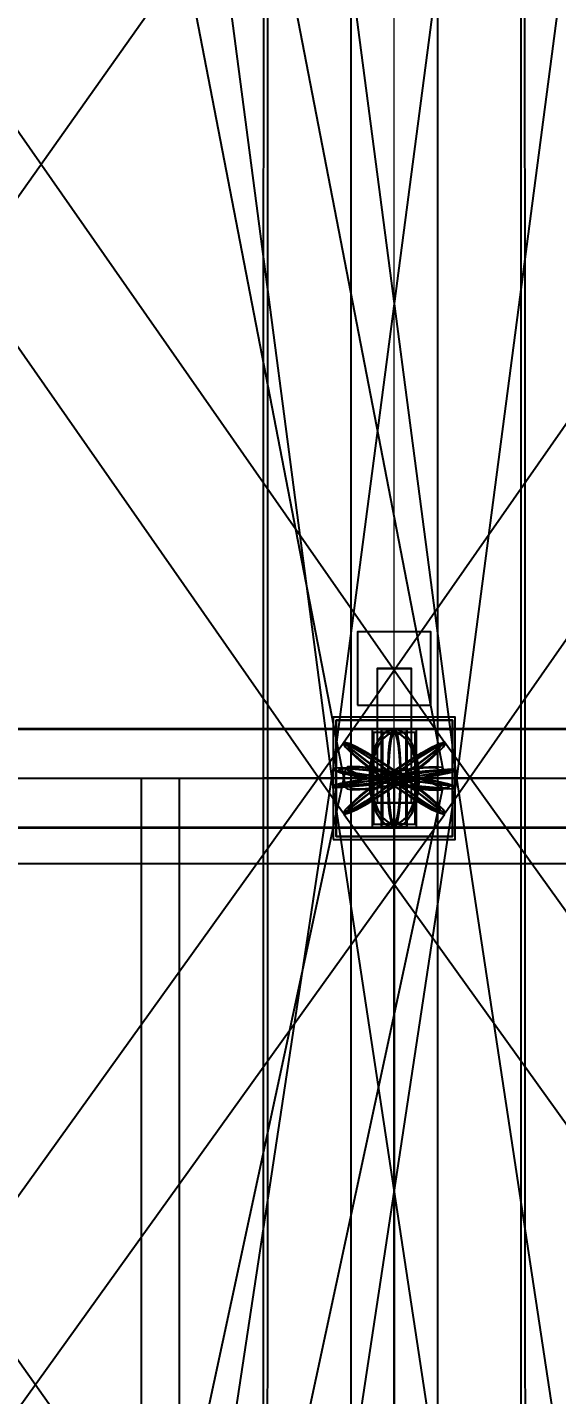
# Model space of a CAD drawing. Header units: millimetres. Extents: x -123812 to 252100, y -3000 to 639000.
# Drawn here: x -1502 to 665, y 372475 to 378076 of the extents above; entities that cross this region are included whole.
import ezdxf

# ---------------------------------------------------------------- set-up
doc = ezdxf.new("R2010")
doc.units = ezdxf.units.MM
for name, color, linetype, lineweight in [('D-BMK-AXIS', 7, 'Continuous', 13), ('D-STR-CORE', 7, 'Continuous', 25), ('D-STR-DECK', 7, 'Continuous', 25), ('D-STR-DIM', 7, 'Continuous', 13), ('D-STR-STRC', 7, 'Continuous', 25)]:
    doc.layers.add(name, color=color, linetype=linetype, lineweight=lineweight)
doc.styles.add('OpenSansCondensed-Light', font='OpenSansCondensed-Light.ttf')
doc.styles.add('TOWER_UNICODE', font='Arial Unicode.ttf')
doc.dimstyles.new('EZDXF', dxfattribs={"dimtxt": 0.25, "dimasz": 0.175, "dimexe": 0.375, "dimexo": 0.125, "dimgap": 0.1, "dimtad": 1, "dimlfac": 100, "dimzin": 12, "dimdsep": 46, "dimtxsty": 'OpenSansCondensed-Light', "dimblk": 'ARCHTICK', "dimcen": 2.5, "dimazin": 3, "dimtfac": 0.5, "dimtmove": 2, "dimatfit": 3})

# ---------------------------------------------------------------- blocks, each defined once
blk = doc.blocks.new('_ARCHTICK')
at = {"color": 0, "linetype": 'BYBLOCK', "const_width": 0.15}
blk.add_lwpolyline([(-0.5, -0.5), (0.5, 0.5)], dxfattribs=at)

msp = doc.modelspace()

# ---------------------------------------------------------------- linework, layer by layer
at = {"layer": 'D-BMK-AXIS'}
msp.add_line((0, -3000), (0, 639000), dxfattribs=at)
at = {"layer": 'D-STR-CORE'}
for points in [[(-2000, 100000), (-2000, 375000), (-880, 375000), (-880, 100000)], [(-2000, 100000), (-2000, 375000), (-880, 375000), (-880, 100000)], [(-1035.3, 100000), (-1035.3, 375000), (0, 375000), (0, 100000)], [(-1035.3, 100000), (-1035.3, 375000), (0, 375000), (0, 100000)], [(0, 100000), (0, 375000), (1035.3, 375000), (1035.3, 100000)], [(0, 100000), (0, 375000), (1035.3, 375000), (1035.3, 100000)]]:
    msp.add_lwpolyline(points, close=True, dxfattribs=at)
at = {"layer": 'D-STR-DECK'}
for points in [[(-150, 375300), (150, 375300), (150, 375600), (-150, 375600)], [(-70, 374900), (70, 374900), (70, 375450), (-70, 375450)], [(0, 375450), (-18.1, 375450), (-35, 375450), (-49.5, 375450), (-60.6, 375450), (-67.6, 375450), (-70, 375450), (-67.6, 375450), (-60.6, 375450), (-49.5, 375450), (-35, 375450), (-18.1, 375450), (0, 375450), (18.1, 375450), (35, 375450), (49.5, 375450), (60.6, 375450), (67.6, 375450), (70, 375450), (67.6, 375450), (60.6, 375450), (49.5, 375450), (35, 375450), (18.1, 375450)], [(0, 375450), (-15.5, 375450), (-30, 375450), (-42.4, 375450), (-52, 375450), (-58, 375450), (-60, 375450), (-58, 375450), (-52, 375450), (-42.4, 375450), (-30, 375450), (-15.5, 375450), (0, 375450), (15.5, 375450), (30, 375450), (42.4, 375450), (52, 375450), (58, 375450), (60, 375450), (58, 375450), (52, 375450), (42.4, 375450), (30, 375450), (15.5, 375450)], [(-4141.1, 371000), (-4141.1, 375000), (0, 375000), (0, 371000)], [(-4141.1, 371000), (-4141.1, 375000), (0, 375000), (0, 371000)], [(-4141.1, 374650), (-4141.1, 375000), (0, 375000), (0, 374650)], [(-4141.1, 374650), (-4141.1, 375000), (0, 375000), (0, 374650)], [(0, 371000), (0, 375000), (4141.1, 375000), (4141.1, 371000)], [(0, 371000), (0, 375000), (4141.1, 375000), (4141.1, 371000)], [(0, 374650), (0, 375000), (4141.1, 375000), (4141.1, 374650)], [(0, 374650), (0, 375000), (4141.1, 375000), (4141.1, 374650)], [(0, 374900), (-18.1, 374900), (-35, 374900), (-49.5, 374900), (-60.6, 374900), (-67.6, 374900), (-70, 374900), (-67.6, 374900), (-60.6, 374900), (-49.5, 374900), (-35, 374900), (-18.1, 374900), (0, 374900), (18.1, 374900), (35, 374900), (49.5, 374900), (60.6, 374900), (67.6, 374900), (70, 374900), (67.6, 374900), (60.6, 374900), (49.5, 374900), (35, 374900), (18.1, 374900)], [(0, 374900), (-15.5, 374900), (-30, 374900), (-42.4, 374900), (-52, 374900), (-58, 374900), (-60, 374900), (-58, 374900), (-52, 374900), (-42.4, 374900), (-30, 374900), (-15.5, 374900), (0, 374900), (15.5, 374900), (30, 374900), (42.4, 374900), (52, 374900), (58, 374900), (60, 374900), (58, 374900), (52, 374900), (42.4, 374900), (30, 374900), (15.5, 374900)]]:
    msp.add_lwpolyline(points, close=True, dxfattribs=at)
at = {"layer": 'D-STR-STRC'}
for points in [[(-5036.5, 399962.1), (-199.6, 374962.1), (-192.8, 374956.3), (-172.8, 374953.5), (-141.1, 374953.8), (-99.8, 374957.3), (-51.7, 374963.7), (0, 374972.6), (51.7, 374983.3), (99.8, 374995.2), (141.1, 375007.4), (172.8, 375019.1), (192.8, 375029.5), (199.6, 375037.9), (-4637.4, 400037.9)], [(-3537.4, 399967), (-251.8, 374967), (-243.3, 374964.4), (-218.1, 374964.3), (-178.1, 374966.6), (-125.9, 374971.2), (-65.2, 374977.7), (0, 374985.7), (65.2, 374994.8), (125.9, 375004.2), (178.1, 375013.3), (218.1, 375021.4), (243.3, 375028.2), (251.8, 375033), (-3033.7, 400033)], [(3033.7, 400033.1), (-251.8, 375033.1), (-243.3, 375031.8), (-218.1, 375028.3), (-178.1, 375022.9), (-125.9, 375015.9), (-65.2, 375007.9), (0, 374999.3), (65.2, 374990.8), (125.9, 374982.9), (178.1, 374976.1), (218.1, 374971), (243.3, 374967.9), (251.8, 374966.9), (3537.4, 399966.9)], [(-206.5, 380147), (-3743.7, 375147), (-3741.7, 375142), (-3725.8, 375127.3), (-3697, 375103.9), (-3657.3, 375073.5), (-3609.4, 375038), (-3556.6, 375000), (-3502.5, 374962), (-3450.7, 374926.5), (-3404.9, 374896.1), (-3368, 374872.7), (-3342.7, 374858), (-3330.6, 374853), (206.5, 379853)], [(-3695.6, 379858), (-208.8, 374858), (-203.6, 374853), (-184.6, 374858), (-152.9, 374872.7), (-110.9, 374896.1), (-61.3, 374926.5), (-7.5, 374962), (46.8, 375000), (97.9, 375038), (142.3, 375073.5), (177.1, 375103.9), (199.7, 375127.3), (208.8, 375142), (-3278.1, 380142)], [(3278.1, 380142), (-208.8, 375142), (-199.7, 375127.3), (-177.1, 375103.9), (-142.3, 375073.5), (-97.9, 375038), (-46.8, 375000), (7.5, 374962), (61.3, 374926.5), (110.9, 374896.1), (152.9, 374872.7), (184.6, 374858), (203.6, 374853), (208.8, 374858), (3695.6, 379858)], [(-5369.4, 374796.8), (0, 374796.8), (26.3, 374803.7), (50.8, 374824), (71.8, 374856.3), (88, 374898.4), (98.1, 374947.4), (101.6, 375000), (98.1, 375052.6), (88, 375101.6), (71.8, 375143.7), (50.8, 375176), (26.3, 375196.3), (0, 375203.2), (-5369.4, 375203.2)], [(-5369.4, 374796.8), (0, 374796.8), (26.3, 374803.7), (50.8, 374824), (71.8, 374856.3), (88, 374898.4), (98.1, 374947.4), (101.6, 375000), (98.1, 375052.6), (88, 375101.6), (71.8, 375143.7), (50.8, 375176), (26.3, 375196.3), (0, 375203.2), (-5369.4, 375203.2)], [(-3537.2, 374796.8), (0, 374796.8), (6.9, 374803.7), (13.3, 374824), (18.8, 374856.3), (23, 374898.4), (25.6, 374947.4), (26.5, 375000), (25.6, 375052.6), (23, 375101.6), (18.8, 375143.7), (13.3, 375176), (6.9, 375196.3), (0, 375203.2), (-3537.2, 375203.2)], [(-3537.2, 374796.8), (0, 374796.8), (6.9, 374803.7), (13.3, 374824), (18.8, 374856.3), (23, 374898.4), (25.6, 374947.4), (26.5, 375000), (25.6, 375052.6), (23, 375101.6), (18.8, 375143.7), (13.3, 375176), (6.9, 375196.3), (0, 375203.2), (-3537.2, 375203.2)], [(5369.4, 375203.2), (0, 375203.2), (-26.3, 375196.3), (-50.8, 375176), (-71.8, 375143.7), (-88, 375101.6), (-98.1, 375052.6), (-101.6, 375000), (-98.1, 374947.4), (-88, 374898.4), (-71.8, 374856.3), (-50.8, 374824), (-26.3, 374803.7), (0, 374796.8), (5369.4, 374796.8)], [(5369.4, 375203.2), (0, 375203.2), (-26.3, 375196.3), (-50.8, 375176), (-71.8, 375143.7), (-88, 375101.6), (-98.1, 375052.6), (-101.6, 375000), (-98.1, 374947.4), (-88, 374898.4), (-71.8, 374856.3), (-50.8, 374824), (-26.3, 374803.7), (0, 374796.8), (5369.4, 374796.8)], [(3537.2, 375203.2), (0, 375203.2), (-6.9, 375196.3), (-13.3, 375176), (-18.8, 375143.7), (-23, 375101.6), (-25.6, 375052.6), (-26.5, 375000), (-25.6, 374947.4), (-23, 374898.4), (-18.8, 374856.3), (-13.3, 374824), (-6.9, 374803.7), (0, 374796.8), (3537.2, 374796.8)], [(3537.2, 375203.2), (0, 375203.2), (-6.9, 375196.3), (-13.3, 375176), (-18.8, 375143.7), (-23, 375101.6), (-25.6, 375052.6), (-26.5, 375000), (-25.6, 374947.4), (-23, 374898.4), (-18.8, 374856.3), (-13.3, 374824), (-6.9, 374803.7), (0, 374796.8), (3537.2, 374796.8)], [(-3382, 369851.6), (205.5, 374851.6), (203.6, 374856.7), (187.8, 374871.5), (159.2, 374895.1), (119.8, 374925.8), (72.1, 374961.6), (19.6, 375000), (-34.3, 375038.4), (-85.8, 375074.2), (-131.5, 375104.9), (-168.2, 375128.5), (-193.5, 375143.3), (-205.5, 375148.4), (-3793.1, 370148.4)], [(207.8, 370143.3), (-3329.4, 375143.3), (-3334.5, 375148.4), (-3353.5, 375143.3), (-3385, 375128.5), (-3426.8, 375104.9), (-3476.2, 375074.2), (-3529.8, 375038.4), (-3583.8, 375000), (-3634.7, 374961.6), (-3678.9, 374925.8), (-3713.4, 374895.1), (-3736, 374871.5), (-3745, 374856.7), (-207.8, 369856.7)], [(3793.1, 370148.4), (205.5, 375148.4), (193.5, 375143.3), (168.2, 375128.5), (131.5, 375104.9), (85.8, 375074.2), (34.3, 375038.4), (-19.6, 375000), (-72.1, 374961.6), (-119.8, 374925.8), (-159.2, 374895.1), (-187.8, 374871.5), (-203.6, 374856.7), (-205.5, 374851.6), (3382, 369851.6)], [(-5170.6, 349958), (198.7, 374958), (192, 374965.9), (172.1, 374976.1), (140.5, 374988), (99.4, 375000.6), (51.4, 375013.3), (0, 375025), (-51.4, 375035), (-99.4, 375042.7), (-140.5, 375047.4), (-172.1, 375048.9), (-192, 375047.1), (-198.7, 375042), (-5568.1, 350042)], [(-3537.7, 349962.2), (251.1, 374962.2), (242.6, 374968.6), (217.5, 374977.1), (177.6, 374987.2), (125.6, 374998.2), (65, 375009.3), (0, 375019.7), (-65, 375028.8), (-125.6, 375036), (-177.6, 375040.7), (-217.5, 375042.6), (-242.6, 375041.6), (-251.1, 375037.8), (-4040, 350037.8)], [(4040, 350038), (251.1, 375038), (242.6, 375038), (217.5, 375035.4), (177.6, 375030.3), (125.6, 375023.2), (65, 375014.5), (0, 375004.8), (-65, 374994.8), (-125.6, 374985.1), (-177.6, 374976.5), (-217.5, 374969.5), (-242.6, 374964.5), (-251.1, 374962), (3537.7, 349962)]]:
    msp.add_lwpolyline(points, dxfattribs=at)
for points in [[(-177.8, 400000), (-177.8, 375000), (177.8, 375000), (177.8, 400000)], [(-177.8, 375000), (177.8, 375000), (177.8, 400000), (-177.8, 400000)], [(-536.2, 375000), (536.2, 375000), (535, 380000), (-535, 380000)], [(-536.2, 375000), (536.2, 375000), (535, 380000), (-535, 380000)], [(-519.5, 375000), (519.5, 375000), (519, 380000), (-519, 380000)], [(-250, 374750), (250, 374750), (250, 375250), (-250, 375250)], [(-250, 374750), (250, 374750), (250, 375250), (-250, 375250)], [(-238, 375238), (238, 375238), (238, 374762), (-238, 374762)], [(238, 375238), (-238, 375238), (-238, 374762), (238, 374762)], [(-6187.7, 374800), (90.8, 374800), (90.8, 375200), (-6187.7, 375200)], [(-6148.6, 374800), (51.8, 374800), (51.8, 375200), (-6148.6, 375200)], [(-6148.6, 374800), (51.8, 374800), (51.8, 375200), (-6148.6, 375200)], [(-101.6, 375000), (-98.1, 374947.4), (-88, 374898.4), (-71.8, 374856.3), (-50.8, 374824), (-26.3, 374803.7), (0, 374796.8), (26.3, 374803.7), (50.8, 374824), (71.8, 374856.3), (88, 374898.4), (98.1, 374947.4), (101.6, 375000), (98.1, 375052.6), (88, 375101.6), (71.8, 375143.7), (50.8, 375176), (26.3, 375196.3), (0, 375203.2), (-26.3, 375196.3), (-50.8, 375176), (-71.8, 375143.7), (-88, 375101.6), (-98.1, 375052.6)], [(-101.6, 375000), (-98.1, 374947.4), (-88, 374898.4), (-71.8, 374856.3), (-50.8, 374824), (-26.3, 374803.7), (0, 374796.8), (26.3, 374803.7), (50.8, 374824), (71.8, 374856.3), (88, 374898.4), (98.1, 374947.4), (101.6, 375000), (98.1, 375052.6), (88, 375101.6), (71.8, 375143.7), (50.8, 375176), (26.3, 375196.3), (0, 375203.2), (-26.3, 375196.3), (-50.8, 375176), (-71.8, 375143.7), (-88, 375101.6), (-98.1, 375052.6)], [(101.6, 375000), (98.1, 374947.4), (88, 374898.4), (71.8, 374856.3), (50.8, 374824), (26.3, 374803.7), (0, 374796.8), (-26.3, 374803.7), (-50.8, 374824), (-71.8, 374856.3), (-88, 374898.4), (-98.1, 374947.4), (-101.6, 375000), (-98.1, 375052.6), (-88, 375101.6), (-71.8, 375143.7), (-50.8, 375176), (-26.3, 375196.3), (0, 375203.2), (26.3, 375196.3), (50.8, 375176), (71.8, 375143.7), (88, 375101.6), (98.1, 375052.6)], [(101.6, 375000), (98.1, 374947.4), (88, 374898.4), (71.8, 374856.3), (50.8, 374824), (26.3, 374803.7), (0, 374796.8), (-26.3, 374803.7), (-50.8, 374824), (-71.8, 374856.3), (-88, 374898.4), (-98.1, 374947.4), (-101.6, 375000), (-98.1, 375052.6), (-88, 375101.6), (-71.8, 375143.7), (-50.8, 375176), (-26.3, 375196.3), (0, 375203.2), (26.3, 375196.3), (50.8, 375176), (71.8, 375143.7), (88, 375101.6), (98.1, 375052.6)], [(-93.6, 375000), (-90.4, 374951.5), (-81.1, 374906.4), (-66.2, 374867.6), (-46.8, 374837.9), (-24.2, 374819.2), (0, 374812.8), (24.2, 374819.2), (46.8, 374837.9), (66.2, 374867.6), (81.1, 374906.4), (90.4, 374951.5), (93.6, 375000), (90.4, 375048.5), (81.1, 375093.6), (66.2, 375132.4), (46.8, 375162.1), (24.2, 375180.8), (0, 375187.2), (-24.2, 375180.8), (-46.8, 375162.1), (-66.2, 375132.4), (-81.1, 375093.6), (-90.4, 375048.5)], [(-93.6, 375000), (-90.4, 374951.5), (-81.1, 374906.4), (-66.2, 374867.6), (-46.8, 374837.9), (-24.2, 374819.2), (0, 374812.8), (24.2, 374819.2), (46.8, 374837.9), (66.2, 374867.6), (81.1, 374906.4), (90.4, 374951.5), (93.6, 375000), (90.4, 375048.5), (81.1, 375093.6), (66.2, 375132.4), (46.8, 375162.1), (24.2, 375180.8), (0, 375187.2), (-24.2, 375180.8), (-46.8, 375162.1), (-66.2, 375132.4), (-81.1, 375093.6), (-90.4, 375048.5)], [(93.6, 375000), (90.4, 374951.5), (81.1, 374906.4), (66.2, 374867.6), (46.8, 374837.9), (24.2, 374819.2), (0, 374812.8), (-24.2, 374819.2), (-46.8, 374837.9), (-66.2, 374867.6), (-81.1, 374906.4), (-90.4, 374951.5), (-93.6, 375000), (-90.4, 375048.5), (-81.1, 375093.6), (-66.2, 375132.4), (-46.8, 375162.1), (-24.2, 375180.8), (0, 375187.2), (24.2, 375180.8), (46.8, 375162.1), (66.2, 375132.4), (81.1, 375093.6), (90.4, 375048.5)], [(93.6, 375000), (90.4, 374951.5), (81.1, 374906.4), (66.2, 374867.6), (46.8, 374837.9), (24.2, 374819.2), (0, 374812.8), (-24.2, 374819.2), (-46.8, 374837.9), (-66.2, 374867.6), (-81.1, 374906.4), (-90.4, 374951.5), (-93.6, 375000), (-90.4, 375048.5), (-81.1, 375093.6), (-66.2, 375132.4), (-46.8, 375162.1), (-24.2, 375180.8), (0, 375187.2), (24.2, 375180.8), (46.8, 375162.1), (66.2, 375132.4), (81.1, 375093.6), (90.4, 375048.5)], [(90.8, 375200), (-90.8, 375200), (-90.8, 374800), (90.8, 374800)], [(85.4, 375188), (-85.4, 375188), (-85.4, 374812), (85.4, 374812)], [(51.8, 375200), (-51.8, 375200), (-51.8, 374800), (51.8, 374800)], [(51.8, 375200), (-51.8, 375200), (-51.8, 374800), (51.8, 374800)], [(-51.8, 374800), (6148.6, 374800), (6148.6, 375200), (-51.8, 375200)], [(-51.8, 375200), (51.8, 375200), (51.8, 374800), (-51.8, 374800)], [(-51.8, 374800), (6148.6, 374800), (6148.6, 375200), (-51.8, 375200)], [(-51.8, 375200), (51.8, 375200), (51.8, 374800), (-51.8, 374800)], [(48.7, 375188), (-48.7, 375188), (-48.7, 374812), (48.7, 374812)], [(48.7, 375188), (-48.7, 375188), (-48.7, 374812), (48.7, 374812)], [(-48.7, 375188), (48.7, 375188), (48.7, 374812), (-48.7, 374812)], [(-48.7, 375188), (48.7, 375188), (48.7, 374812), (-48.7, 374812)], [(-26.5, 375000), (-25.6, 374947.4), (-23, 374898.4), (-18.8, 374856.3), (-13.3, 374824), (-6.9, 374803.7), (0, 374796.8), (6.9, 374803.7), (13.3, 374824), (18.8, 374856.3), (23, 374898.4), (25.6, 374947.4), (26.5, 375000), (25.6, 375052.6), (23, 375101.6), (18.8, 375143.7), (13.3, 375176), (6.9, 375196.3), (0, 375203.2), (-6.9, 375196.3), (-13.3, 375176), (-18.8, 375143.7), (-23, 375101.6), (-25.6, 375052.6)], [(-26.5, 375000), (-25.6, 374947.4), (-23, 374898.4), (-18.8, 374856.3), (-13.3, 374824), (-6.9, 374803.7), (0, 374796.8), (6.9, 374803.7), (13.3, 374824), (18.8, 374856.3), (23, 374898.4), (25.6, 374947.4), (26.5, 375000), (25.6, 375052.6), (23, 375101.6), (18.8, 375143.7), (13.3, 375176), (6.9, 375196.3), (0, 375203.2), (-6.9, 375196.3), (-13.3, 375176), (-18.8, 375143.7), (-23, 375101.6), (-25.6, 375052.6)], [(26.5, 375000), (25.6, 374947.4), (23, 374898.4), (18.8, 374856.3), (13.3, 374824), (6.9, 374803.7), (0, 374796.8), (-6.9, 374803.7), (-13.3, 374824), (-18.8, 374856.3), (-23, 374898.4), (-25.6, 374947.4), (-26.5, 375000), (-25.6, 375052.6), (-23, 375101.6), (-18.8, 375143.7), (-13.3, 375176), (-6.9, 375196.3), (0, 375203.2), (6.9, 375196.3), (13.3, 375176), (18.8, 375143.7), (23, 375101.6), (25.6, 375052.6)], [(26.5, 375000), (25.6, 374947.4), (23, 374898.4), (18.8, 374856.3), (13.3, 374824), (6.9, 374803.7), (0, 374796.8), (-6.9, 374803.7), (-13.3, 374824), (-18.8, 374856.3), (-23, 374898.4), (-25.6, 374947.4), (-26.5, 375000), (-25.6, 375052.6), (-23, 375101.6), (-18.8, 375143.7), (-13.3, 375176), (-6.9, 375196.3), (0, 375203.2), (6.9, 375196.3), (13.3, 375176), (18.8, 375143.7), (23, 375101.6), (25.6, 375052.6)], [(-24.4, 375000), (-23.6, 374951.5), (-21.2, 374906.4), (-17.3, 374867.6), (-12.2, 374837.9), (-6.3, 374819.2), (0, 374812.8), (6.3, 374819.2), (12.2, 374837.9), (17.3, 374867.6), (21.2, 374906.4), (23.6, 374951.5), (24.4, 375000), (23.6, 375048.5), (21.2, 375093.6), (17.3, 375132.4), (12.2, 375162.1), (6.3, 375180.8), (0, 375187.2), (-6.3, 375180.8), (-12.2, 375162.1), (-17.3, 375132.4), (-21.2, 375093.6), (-23.6, 375048.5)], [(-24.4, 375000), (-23.6, 374951.5), (-21.2, 374906.4), (-17.3, 374867.6), (-12.2, 374837.9), (-6.3, 374819.2), (0, 374812.8), (6.3, 374819.2), (12.2, 374837.9), (17.3, 374867.6), (21.2, 374906.4), (23.6, 374951.5), (24.4, 375000), (23.6, 375048.5), (21.2, 375093.6), (17.3, 375132.4), (12.2, 375162.1), (6.3, 375180.8), (0, 375187.2), (-6.3, 375180.8), (-12.2, 375162.1), (-17.3, 375132.4), (-21.2, 375093.6), (-23.6, 375048.5)], [(24.4, 375000), (23.6, 374951.5), (21.2, 374906.4), (17.3, 374867.6), (12.2, 374837.9), (6.3, 374819.2), (0, 374812.8), (-6.3, 374819.2), (-12.2, 374837.9), (-17.3, 374867.6), (-21.2, 374906.4), (-23.6, 374951.5), (-24.4, 375000), (-23.6, 375048.5), (-21.2, 375093.6), (-17.3, 375132.4), (-12.2, 375162.1), (-6.3, 375180.8), (0, 375187.2), (6.3, 375180.8), (12.2, 375162.1), (17.3, 375132.4), (21.2, 375093.6), (23.6, 375048.5)], [(24.4, 375000), (23.6, 374951.5), (21.2, 374906.4), (17.3, 374867.6), (12.2, 374837.9), (6.3, 374819.2), (0, 374812.8), (-6.3, 374819.2), (-12.2, 374837.9), (-17.3, 374867.6), (-21.2, 374906.4), (-23.6, 374951.5), (-24.4, 375000), (-23.6, 375048.5), (-21.2, 375093.6), (-17.3, 375132.4), (-12.2, 375162.1), (-6.3, 375180.8), (0, 375187.2), (6.3, 375180.8), (12.2, 375162.1), (17.3, 375132.4), (21.2, 375093.6), (23.6, 375048.5)], [(46.8, 375000), (-7.5, 374962), (-61.3, 374926.5), (-110.9, 374896.1), (-152.9, 374872.7), (-184.6, 374858), (-203.6, 374853), (-208.8, 374858), (-199.7, 374872.7), (-177.1, 374896.1), (-142.3, 374926.5), (-97.9, 374962), (-46.8, 375000), (7.5, 375038), (61.3, 375073.5), (110.9, 375103.9), (152.9, 375127.3), (184.6, 375142), (203.6, 375147), (208.8, 375142), (199.7, 375127.3), (177.1, 375103.9), (142.3, 375073.5), (97.9, 375038)], [(-46.8, 375000), (7.5, 374962), (61.3, 374926.5), (110.9, 374896.1), (152.9, 374872.7), (184.6, 374858), (203.6, 374853), (208.8, 374858), (199.7, 374872.7), (177.1, 374896.1), (142.3, 374926.5), (97.9, 374962), (46.8, 375000), (-7.5, 375038), (-61.3, 375073.5), (-110.9, 375103.9), (-152.9, 375127.3), (-184.6, 375142), (-203.6, 375147), (-208.8, 375142), (-199.7, 375127.3), (-177.1, 375103.9), (-142.3, 375073.5), (-97.9, 375038)], [(-19.6, 375000), (34.3, 374961.6), (85.8, 374925.8), (131.5, 374895.1), (168.2, 374871.5), (193.5, 374856.7), (205.5, 374851.6), (203.6, 374856.7), (187.8, 374871.5), (159.2, 374895.1), (119.8, 374925.8), (72.1, 374961.6), (19.6, 375000), (-34.3, 375038.4), (-85.8, 375074.2), (-131.5, 375104.9), (-168.2, 375128.5), (-193.5, 375143.3), (-205.5, 375148.4), (-203.6, 375143.3), (-187.8, 375128.5), (-159.2, 375104.9), (-119.8, 375074.2), (-72.1, 375038.4)], [(19.6, 375000), (-34.3, 374961.6), (-85.8, 374925.8), (-131.5, 374895.1), (-168.2, 374871.5), (-193.5, 374856.7), (-205.5, 374851.6), (-203.6, 374856.7), (-187.8, 374871.5), (-159.2, 374895.1), (-119.8, 374925.8), (-72.1, 374961.6), (-19.6, 375000), (34.3, 375038.4), (85.8, 375074.2), (131.5, 375104.9), (168.2, 375128.5), (193.5, 375143.3), (205.5, 375148.4), (203.6, 375143.3), (187.8, 375128.5), (159.2, 375104.9), (119.8, 375074.2), (72.1, 375038.4)], [(42.2, 375000), (-6.8, 374965.7), (-55.3, 374933.7), (-100, 374906.3), (-137.9, 374885.2), (-166.4, 374872), (-183.6, 374867.5), (-188.2, 374872), (-180.1, 374885.2), (-159.6, 374906.3), (-128.3, 374933.7), (-88.3, 374965.7), (-42.2, 375000), (6.8, 375034.3), (55.3, 375066.3), (100, 375093.7), (137.9, 375114.8), (166.4, 375128), (183.6, 375132.5), (188.2, 375128), (180.1, 375114.8), (159.6, 375093.7), (128.3, 375066.3), (88.3, 375034.3)], [(-42.2, 375000), (6.8, 374965.7), (55.3, 374933.7), (100, 374906.3), (137.9, 374885.2), (166.4, 374872), (183.6, 374867.5), (188.2, 374872), (180.1, 374885.2), (159.6, 374906.3), (128.3, 374933.7), (88.3, 374965.7), (42.2, 375000), (-6.8, 375034.3), (-55.3, 375066.3), (-100, 375093.7), (-137.9, 375114.8), (-166.4, 375128), (-183.6, 375132.5), (-188.2, 375128), (-180.1, 375114.8), (-159.6, 375093.7), (-128.3, 375066.3), (-88.3, 375034.3)], [(-17.7, 375000), (30.9, 374965.4), (77.3, 374933.1), (118.5, 374905.4), (151.6, 374884.2), (174.4, 374870.8), (185.3, 374866.2), (183.6, 374870.8), (169.3, 374884.2), (143.5, 374905.4), (108, 374933.1), (65, 374965.4), (17.7, 375000), (-30.9, 375034.6), (-77.3, 375066.9), (-118.5, 375094.6), (-151.6, 375115.8), (-174.4, 375129.2), (-185.3, 375133.8), (-183.6, 375129.2), (-169.3, 375115.8), (-143.5, 375094.6), (-108, 375066.9), (-65, 375034.6)], [(17.7, 375000), (-30.9, 374965.4), (-77.3, 374933.1), (-118.5, 374905.4), (-151.6, 374884.2), (-174.4, 374870.8), (-185.3, 374866.2), (-183.6, 374870.8), (-169.3, 374884.2), (-143.5, 374905.4), (-108, 374933.1), (-65, 374965.4), (-17.7, 375000), (30.9, 375034.6), (77.3, 375066.9), (118.5, 375094.6), (151.6, 375115.8), (174.4, 375129.2), (185.3, 375133.8), (183.6, 375129.2), (169.3, 375115.8), (143.5, 375094.6), (108, 375066.9), (65, 375034.6)], [(0, 375019.7), (-65, 375028.8), (-125.6, 375036), (-177.6, 375040.7), (-217.5, 375042.6), (-242.6, 375041.6), (-251.1, 375037.8), (-242.6, 375031.4), (-217.5, 375022.9), (-177.6, 375012.8), (-125.6, 375001.8), (-65, 374990.7), (0, 374980.3), (65, 374971.2), (125.6, 374964), (177.6, 374959.3), (217.5, 374957.4), (242.6, 374958.4), (251.1, 374962.2), (242.6, 374968.6), (217.5, 374977.1), (177.6, 374987.2), (125.6, 374998.2), (65, 375009.3)], [(0, 375027.4), (-51.7, 375016.7), (-99.8, 375004.8), (-141.1, 374992.6), (-172.8, 374980.9), (-192.8, 374970.5), (-199.6, 374962.1), (-192.8, 374956.3), (-172.8, 374953.5), (-141.1, 374953.8), (-99.8, 374957.3), (-51.7, 374963.7), (0, 374972.6), (51.7, 374983.3), (99.8, 374995.2), (141.1, 375007.4), (172.8, 375019.1), (192.8, 375029.5), (199.6, 375037.9), (192.8, 375043.7), (172.8, 375046.5), (141.1, 375046.2), (99.8, 375042.7), (51.7, 375036.3)], [(0, 375025), (-51.4, 375035), (-99.4, 375042.7), (-140.5, 375047.4), (-172.1, 375048.9), (-192, 375047.1), (-198.7, 375042), (-192, 375034.1), (-172.1, 375023.9), (-140.5, 375012), (-99.4, 374999.4), (-51.4, 374986.7), (0, 374975), (51.4, 374965), (99.4, 374957.3), (140.5, 374952.6), (172.1, 374951.1), (192, 374952.9), (198.7, 374958), (192, 374965.9), (172.1, 374976.1), (140.5, 374988), (99.4, 375000.6), (51.4, 375013.3)], [(0, 375025.3), (-47.6, 375015.4), (-91.9, 375004.4), (-130, 374993.2), (-159.2, 374982.4), (-177.6, 374972.8), (-183.9, 374965.1), (-177.6, 374959.7), (-159.2, 374957.1), (-130, 374957.4), (-91.9, 374960.6), (-47.6, 374966.5), (0, 374974.7), (47.6, 374984.6), (91.9, 374995.6), (130, 375006.8), (159.2, 375017.6), (177.6, 375027.2), (183.9, 375034.9), (177.6, 375040.3), (159.2, 375042.9), (130, 375042.6), (91.9, 375039.4), (47.6, 375033.5)], [(0, 375023), (-47.4, 375032.3), (-91.5, 375039.3), (-129.5, 375043.7), (-158.6, 375045.1), (-176.8, 375043.4), (-183.1, 375038.7), (-176.8, 375031.4), (-158.6, 375022), (-129.5, 375011.1), (-91.5, 374999.4), (-47.4, 374987.8), (0, 374977), (47.4, 374967.7), (91.5, 374960.7), (129.5, 374956.3), (158.6, 374954.9), (176.8, 374956.6), (183.1, 374961.3), (176.8, 374968.6), (158.6, 374978), (129.5, 374988.9), (91.5, 375000.6), (47.4, 375012.2)], [(-537.3, 370000), (537.3, 370000), (536.2, 375000), (-536.2, 375000)], [(-537.3, 370000), (537.3, 370000), (536.2, 375000), (-536.2, 375000)], [(536.2, 375000), (517.9, 375000), (464.3, 375000), (379.1, 375000), (268.1, 375000), (138.8, 375000), (0, 375000), (-138.8, 375000), (-268.1, 375000), (-379.1, 375000), (-464.3, 375000), (-517.9, 375000), (-536.2, 375000), (-517.9, 375000), (-464.3, 375000), (-379.1, 375000), (-268.1, 375000), (-138.8, 375000), (0, 375000), (138.8, 375000), (268.1, 375000), (379.1, 375000), (464.3, 375000), (517.9, 375000)], [(536.2, 375000), (517.9, 375000), (464.3, 375000), (379.1, 375000), (268.1, 375000), (138.8, 375000), (0, 375000), (-138.8, 375000), (-268.1, 375000), (-379.1, 375000), (-464.3, 375000), (-517.9, 375000), (-536.2, 375000), (-517.9, 375000), (-464.3, 375000), (-379.1, 375000), (-268.1, 375000), (-138.8, 375000), (0, 375000), (138.8, 375000), (268.1, 375000), (379.1, 375000), (464.3, 375000), (517.9, 375000)], [(-519.9, 370000), (519.9, 370000), (519.5, 375000), (-519.5, 375000)], [(519.5, 375000), (501.8, 375000), (449.9, 375000), (367.3, 375000), (259.7, 375000), (134.4, 375000), (0, 375000), (-134.4, 375000), (-259.7, 375000), (-367.3, 375000), (-449.9, 375000), (-501.8, 375000), (-519.5, 375000), (-501.8, 375000), (-449.9, 375000), (-367.3, 375000), (-259.7, 375000), (-134.4, 375000), (0, 375000), (134.4, 375000), (259.7, 375000), (367.3, 375000), (449.9, 375000), (501.8, 375000)], [(0, 375014.3), (-65.2, 375005.2), (-125.9, 374995.8), (-178.1, 374986.7), (-218.1, 374978.6), (-243.3, 374971.8), (-251.8, 374967), (-243.3, 374964.4), (-218.1, 374964.3), (-178.1, 374966.6), (-125.9, 374971.2), (-65.2, 374977.7), (0, 374985.7), (65.2, 374994.8), (125.9, 375004.2), (178.1, 375013.3), (218.1, 375021.4), (243.3, 375028.2), (251.8, 375033), (243.3, 375035.6), (218.1, 375035.7), (178.1, 375033.4), (125.9, 375028.8), (65.2, 375022.3)], [(0, 374999.3), (-65.2, 375007.9), (-125.9, 375015.9), (-178.1, 375022.9), (-218.1, 375028.3), (-243.3, 375031.8), (-251.8, 375033.1), (-243.3, 375032.1), (-218.1, 375029), (-178.1, 375023.9), (-125.9, 375017.1), (-65.2, 375009.2), (0, 375000.7), (65.2, 374992.1), (125.9, 374984.1), (178.1, 374977.1), (218.1, 374971.7), (243.3, 374968.2), (251.8, 374966.9), (243.3, 374967.9), (218.1, 374971), (178.1, 374976.1), (125.9, 374982.9), (65.2, 374990.8)], [(0, 375004.8), (-65, 374994.8), (-125.6, 374985.1), (-177.6, 374976.5), (-217.5, 374969.5), (-242.6, 374964.5), (-251.1, 374962), (-242.6, 374962), (-217.5, 374964.6), (-177.6, 374969.7), (-125.6, 374976.8), (-65, 374985.5), (0, 374995.2), (65, 375005.2), (125.6, 375014.9), (177.6, 375023.5), (217.5, 375030.5), (242.6, 375035.5), (251.1, 375038), (242.6, 375038), (217.5, 375035.4), (177.6, 375030.3), (125.6, 375023.2), (65, 375014.5)], [(0, 375012.8), (-58.8, 375004.7), (-113.5, 374996.3), (-160.6, 374988.1), (-196.6, 374980.7), (-219.3, 374974.6), (-227.1, 374970.3), (-219.3, 374967.9), (-196.6, 374967.8), (-160.6, 374969.9), (-113.5, 374974), (-58.8, 374979.9), (0, 374987.2), (58.8, 374995.3), (113.5, 375003.7), (160.6, 375011.9), (196.6, 375019.3), (219.3, 375025.4), (227.1, 375029.7), (219.3, 375032.1), (196.6, 375032.2), (160.6, 375030.1), (113.5, 375026), (58.8, 375020.1)], [(0, 374999.4), (-58.8, 375007.1), (-113.5, 375014.4), (-160.5, 375020.7), (-196.6, 375025.5), (-219.3, 375028.7), (-227, 375029.8), (-219.3, 375029), (-196.6, 375026.2), (-160.5, 375021.5), (-113.5, 375015.5), (-58.8, 375008.3), (0, 375000.6), (58.8, 374992.9), (113.5, 374985.6), (160.5, 374979.3), (196.6, 374974.5), (219.3, 374971.3), (227, 374970.2), (219.3, 374971), (196.6, 374973.8), (160.5, 374978.5), (113.5, 374984.5), (58.8, 374991.7)], [(0, 375017.8), (-58.6, 375026), (-113.2, 375032.4), (-160.1, 375036.7), (-196.1, 375038.4), (-218.7, 375037.5), (-226.4, 375034.1), (-218.7, 375028.3), (-196.1, 375020.7), (-160.1, 375011.6), (-113.2, 375001.7), (-58.6, 374991.7), (0, 374982.2), (58.6, 374974), (113.2, 374967.6), (160.1, 374963.3), (196.1, 374961.6), (218.7, 374962.5), (226.4, 374965.9), (218.7, 374971.7), (196.1, 374979.3), (160.1, 374988.4), (113.2, 374998.3), (58.6, 375008.3)], [(0, 375004.3), (-58.6, 374995.3), (-113.2, 374986.6), (-160.1, 374978.8), (-196.1, 374972.5), (-218.7, 374968), (-226.4, 374965.7), (-218.7, 374965.7), (-196.1, 374968.1), (-160.1, 374972.7), (-113.2, 374979.1), (-58.6, 374986.9), (0, 374995.7), (58.6, 375004.7), (113.2, 375013.4), (160.1, 375021.2), (196.1, 375027.5), (218.7, 375032), (226.4, 375034.3), (218.7, 375034.3), (196.1, 375031.9), (160.1, 375027.3), (113.2, 375020.9), (58.6, 375013.1)], [(-177.8, 350000), (177.8, 350000), (177.8, 375000), (-177.8, 375000)], [(177.8, 375000), (171.7, 375000), (154, 375000), (125.7, 375000), (88.9, 375000), (46, 375000), (0, 375000), (-46, 375000), (-88.9, 375000), (-125.7, 375000), (-154, 375000), (-171.7, 375000), (-177.8, 375000), (-171.7, 375000), (-154, 375000), (-125.7, 375000), (-88.9, 375000), (-46, 375000), (0, 375000), (46, 375000), (88.9, 375000), (125.7, 375000), (154, 375000), (171.7, 375000)], [(-177.8, 350000), (177.8, 350000), (177.8, 375000), (-177.8, 375000)], [(177.8, 375000), (171.7, 375000), (154, 375000), (125.7, 375000), (88.9, 375000), (46, 375000), (0, 375000), (-46, 375000), (-88.9, 375000), (-125.7, 375000), (-154, 375000), (-171.7, 375000), (-177.8, 375000), (-171.7, 375000), (-154, 375000), (-125.7, 375000), (-88.9, 375000), (-46, 375000), (0, 375000), (46, 375000), (88.9, 375000), (125.7, 375000), (154, 375000), (171.7, 375000)]]:
    msp.add_lwpolyline(points, close=True, dxfattribs=at)

# ---------------------------------------------------------------- dimensions: what is measured, and where the dimension line sits
at = {"layer": 'D-STR-DIM'}
for base, p2 in [((-112000, 0), (0, 634000)), ((187000, 0), (0, 450000)), ((250000, 0), (0, 375000))]:
    msp.add_linear_dim(base=base, p1=(0, 0), p2=p2, angle=90, dimstyle='EZDXF', override={"dimtxt": 8400, "dimasz": 3750, "dimexe": 2100, "dimexo": 1800, "dimgap": 2100, "dimtad": 1, "dimdec": 0, "dimlfac": 1, "dimlunit": 2, "dimtxsty": 'TOWER_UNICODE', "dimclrd": 7, "dimclre": 7, "dimclrt": 7}, dxfattribs=at).render()

doc.saveas('drawing.dxf')
